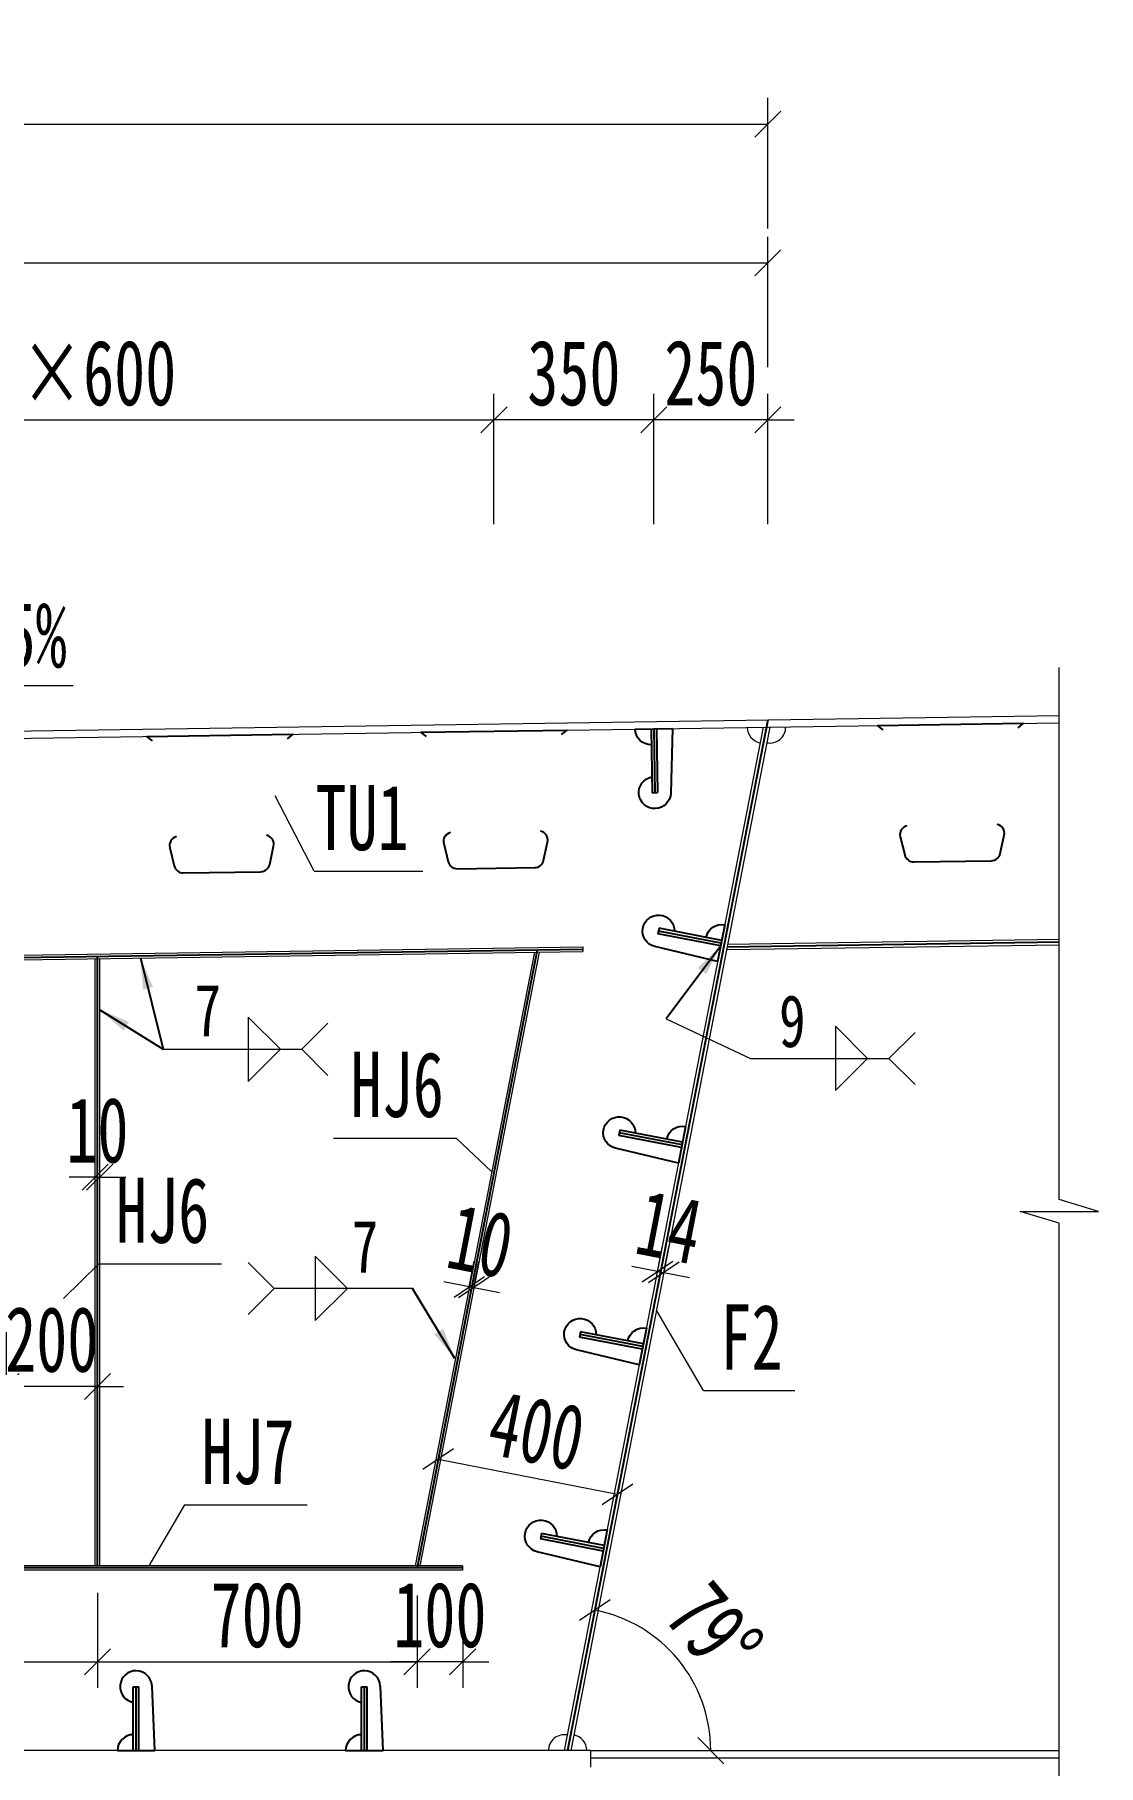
# Model space of a CAD drawing. Header units: millimetres. Extents: x -89049 to 410567, y -307459 to -100425.
# Drawn here: x 182519 to 184849, y -150712 to -146922 of the extents above; entities that cross this region are included whole.
import ezdxf
from ezdxf.enums import TextEntityAlignment as Align

# ---------------------------------------------------------------- set-up
doc = ezdxf.new("R2010")
doc.units = ezdxf.units.MM
doc.layers.get('Defpoints').update_dxf_attribs({"color": 8})
for name, color, linetype, lineweight in [('Dim', 4, 'Continuous', 15), ('文字', 7, 'Continuous', 15), ('细实线', 4, 'Continuous', 15), ('钢板粗线', 1, 'Continuous', 25), ('钢板细线', 6, 'Continuous', 15)]:
    doc.layers.add(name, color=color, linetype=linetype, lineweight=lineweight)
doc.layers.add('Text', color=4, linetype='Continuous')
doc.styles.add('111', font='', dxfattribs={"width": 0.7})
doc.styles.add('BM_Dim', font='', dxfattribs={"width": 0.85})
doc.styles.add('SMEDI', font='', dxfattribs={"width": 0.75})
doc.styles.get("Standard").update_dxf_attribs({"font": ''})
doc.styles.get('111').set_extended_font_data('仿宋_GB2312')
doc.styles.get('BM_Dim').set_extended_font_data('仿宋_GB2312')
doc.styles.get('SMEDI').set_extended_font_data('仿宋_GB2312')
doc.styles.get('Standard').set_extended_font_data('仿宋_GB2312')
doc.dimstyles.new('200', dxfattribs={"dimscale": 0, "dimtxt": 2.5, "dimasz": 1, "dimexe": 1, "dimexo": 1, "dimgap": 0.6, "dimtad": 1, "dimdec": 0, "dimdsep": 46, "dimtxsty": '111', "dimblk": 'OBLIQUE', "dimcen": 0, "dimclrd": 4, "dimclre": 4, "dimclrt": 4, "dimadec": 1, "dimazin": 2, "dimtfac": 1, "dimtdec": 0, "dimtix": 1, "dimtmove": 2, "dimatfit": 3, "dimfxl": 4, "dimfxlon": 1, "dimtolj": 1, "dimlwd": -1, "dimlwe": -1, "dimarcsym": 0})
doc.dimstyles.new('MSteel_1.0_1.0', dxfattribs={"dimtxt": 3, "dimasz": 1.2, "dimexe": 1, "dimexo": 1, "dimgap": 1, "dimtad": 3, "dimtoh": 1, "dimdec": 0, "dimzin": 0, "dimdsep": 46, "dimtxsty": 'Standard', "dimblk": 'ARCHTICK', "dimcen": 0.09, "dimclrd": 3, "dimclre": 3, "dimadec": 0, "dimazin": 0, "dimtfac": 1, "dimtdec": 4, "dimtofl": 0, "dimtmove": 0, "dimatfit": 3, "dimfxl": 1, "dimtolj": 1, "dimtzin": 0, "dimarcsym": 0})

# ---------------------------------------------------------------- blocks, each defined once
blk = doc.blocks.new('_Oblique')
at = {"color": 0, "linetype": 'ByBlock', "lineweight": -2}
blk.add_line((-0.5, -0.5), (0.5, 0.5), dxfattribs=at)
blk = doc.blocks.new('*D3770')
at = {"layer": 'Defpoints', "color": 0, "transparency": 16777216}
for p in [(184125.2, -147421.6), (172989.9, -148416.1), (184125.2, -148422.4)]:
    blk.add_point(p, dxfattribs=at)
at = {"layer": '细实线', "color": 4, "transparency": 16777216}
for p, q in [((172989.9, -147650.2), (172989.9, -147364.5)), ((184125.2, -147650.2), (184125.2, -147364.5)), ((172989.9, -147421.6), (184125.2, -147421.6))]:
    blk.add_line(p, q, dxfattribs=at)
at = {"layer": '细实线', "color": 4, "transparency": 16777216, "xscale": 57.14285714285715, "yscale": 57.14285714285715, "zscale": 57.14285714285715, "rotation": 180}
blk.add_blockref('_Oblique', (172989.9, -147421.6), dxfattribs=at)
at = {"layer": '细实线', "color": 4, "transparency": 16777216, "xscale": 57.14285714285715, "yscale": 57.14285714285715, "zscale": 57.14285714285715}
blk.add_blockref('_Oblique', (184125.2, -147421.6), dxfattribs=at)
at = {"layer": '细实线', "color": 4, "transparency": 16777216, "insert": (178557.5, -147319.4), "char_height": 142.86, "attachment_point": 5, "style": '111'}
blk.add_mtext('\\A1;11135', dxfattribs=at)
blk = doc.blocks.new('U型肋1')
at = {"layer": 'Defpoints'}
blk.add_line((-160, 0), (160, 0), dxfattribs=at)
at = {"layer": '钢板粗线', "color": 6}
for p, q in [((147.8, -9.7), (160, 0)), ((-147.8, -9.7), (-160, 0))]:
    blk.add_line(p, q, dxfattribs=at)
blk.add_lwpolyline([(-98.8, -220.5, 0.414266), (-113.8, -244.5), (-104.5, -284.5, 0.348876), (-85, -300), (85, -300, 0.348876), (104.5, -284.5), (113.8, -244.5, 0.414091), (98.8, -220.5, 0.414091)], format="xyb", dxfattribs=at)
blk = doc.blocks.new('12-140加劲 有过焊孔')
at = {"layer": 'Defpoints'}
blk.add_line((0, 0), (0, 140), dxfattribs=at)
at = {"layer": '钢板粗线', "color": 7}
for p, q in [((-6, 0), (-6, 140)), ((-6, 140), (6, 140)), ((6, 0), (6, 140)), ((41, 0), (35, 141.5)), ((-41, 0), (41, 0))]:
    blk.add_line(p, q, dxfattribs=at)
for centre, start, end in [((0, 140), 2.441, 260.1291), ((-6, 0), 90, 180)]:
    blk.add_arc(centre, 35, start, end, dxfattribs=at)
blk = doc.blocks.new('14-160加劲 有过焊孔')
at = {"layer": 'Defpoints'}
blk.add_line((38609.4, 31489.3), (38609.4, 31629.3), dxfattribs=at)
at = {"layer": '钢板粗线', "color": 7}
for p, q in [((38603.4, 31489.3), (38603.4, 31629.3)), ((38603.4, 31629.3), (38615.4, 31629.3)), ((38615.4, 31489.3), (38615.4, 31629.3)), ((38650.4, 31489.3), (38644.3, 31630.8)), ((38568.4, 31489.3), (38650.4, 31489.3))]:
    blk.add_line(p, q, dxfattribs=at)
for centre, start, end in [((38609.4, 31629.3), 2.441, 260.1291), ((38603.4, 31489.3), 90, 180)]:
    blk.add_arc(centre, 35, start, end, dxfattribs=at)
blk = doc.blocks.new('*D3785')
at = {"layer": 'Defpoints', "color": 0, "transparency": 16777216}
for p in [(183875.2, -147765.7), (184125.2, -148422.4), (183875.2, -148442.1)]:
    blk.add_point(p, dxfattribs=at)
at = {"layer": '细实线', "color": 4, "transparency": 16777216}
for p, q in [((183875.2, -147994.3), (183875.2, -147708.6)), ((184125.2, -147994.3), (184125.2, -147708.6)), ((183875.2, -147765.7), (183818, -147765.7)), ((184125.2, -147765.7), (183875.2, -147765.7)), ((184125.2, -147765.7), (184182.3, -147765.7))]:
    blk.add_line(p, q, dxfattribs=at)
at = {"layer": '细实线', "color": 4, "transparency": 16777216, "xscale": 57.14285714285715, "yscale": 57.14285714285715, "zscale": 57.14285714285715}
blk.add_blockref('_Oblique', (183875.2, -147765.7), dxfattribs=at)
at = {"layer": '细实线', "color": 4, "transparency": 16777216, "xscale": 57.14285714285715, "yscale": 57.14285714285715, "zscale": 57.14285714285715, "rotation": 180}
blk.add_blockref('_Oblique', (184125.2, -147765.7), dxfattribs=at)
at = {"layer": '细实线', "color": 4, "transparency": 16777216, "insert": (184000.2, -147663.5), "char_height": 142.86, "attachment_point": 5, "style": '111'}
blk.add_mtext('\\A1;250', dxfattribs=at)
blk = doc.blocks.new('*D3786')
at = {"layer": 'Defpoints', "color": 0, "transparency": 16777216}
for p in [(183525.2, -147765.7), (183525.2, -148447.4), (181725.3, -148474.4)]:
    blk.add_point(p, dxfattribs=at)
at = {"layer": '细实线', "color": 4, "transparency": 16777216}
for p, q in [((181725.3, -147994.3), (181725.3, -147708.6)), ((183525.2, -147994.3), (183525.2, -147708.6)), ((181725.3, -147765.7), (183525.2, -147765.7))]:
    blk.add_line(p, q, dxfattribs=at)
at = {"layer": '细实线', "color": 4, "transparency": 16777216, "xscale": 57.14285714285715, "yscale": 57.14285714285715, "zscale": 57.14285714285715, "rotation": 180}
blk.add_blockref('_Oblique', (181725.3, -147765.7), dxfattribs=at)
at = {"layer": '细实线', "color": 4, "transparency": 16777216, "xscale": 57.14285714285715, "yscale": 57.14285714285715, "zscale": 57.14285714285715}
blk.add_blockref('_Oblique', (183525.2, -147765.7), dxfattribs=at)
at = {"layer": '细实线', "color": 4, "transparency": 16777216, "insert": (182625.2, -147663.5), "char_height": 142.86, "attachment_point": 5, "style": '111'}
blk.add_mtext('\\A1;3×600', dxfattribs=at)
blk = doc.blocks.new('*D3787')
at = {"layer": 'Defpoints', "color": 0, "transparency": 16777216}
for p in [(183525.2, -147765.7), (183525.2, -148447.4), (183875.2, -148442.1)]:
    blk.add_point(p, dxfattribs=at)
at = {"layer": '细实线', "color": 4, "transparency": 16777216}
for p, q in [((183525.2, -147994.3), (183525.2, -147708.6)), ((183875.2, -147994.3), (183875.2, -147708.6)), ((183875.2, -147765.7), (183525.2, -147765.7))]:
    blk.add_line(p, q, dxfattribs=at)
at = {"layer": '细实线', "color": 4, "transparency": 16777216, "xscale": 57.14285714285715, "yscale": 57.14285714285715, "zscale": 57.14285714285715, "rotation": 180}
blk.add_blockref('_Oblique', (183525.2, -147765.7), dxfattribs=at)
at = {"layer": '细实线', "color": 4, "transparency": 16777216, "xscale": 57.14285714285715, "yscale": 57.14285714285715, "zscale": 57.14285714285715}
blk.add_blockref('_Oblique', (183875.2, -147765.7), dxfattribs=at)
at = {"layer": '细实线', "color": 4, "transparency": 16777216, "insert": (183700.2, -147663.5), "char_height": 142.86, "attachment_point": 5, "style": '111'}
blk.add_mtext('\\A1;350', dxfattribs=at)
blk = doc.blocks.new('*D3791')
at = {"layer": 'Defpoints', "color": 0, "transparency": 16777216}
for p in [(181156.6, -150279.9), (182656.6, -150276.9), (182656.6, -150485.4)]:
    blk.add_point(p, dxfattribs=at)
at = {"layer": '细实线', "color": 4, "transparency": 16777216}
for p, q in [((181156.6, -150337), (181156.6, -150542.5)), ((182656.6, -150334), (182656.6, -150542.5)), ((181156.6, -150485.4), (182656.6, -150485.4))]:
    blk.add_line(p, q, dxfattribs=at)
at = {"layer": '细实线', "color": 4, "transparency": 16777216, "xscale": 57.14285714285715, "yscale": 57.14285714285715, "zscale": 57.14285714285715, "rotation": 180}
blk.add_blockref('_Oblique', (181156.6, -150485.4), dxfattribs=at)
at = {"layer": '细实线', "color": 4, "transparency": 16777216, "xscale": 57.14285714285715, "yscale": 57.14285714285715, "zscale": 57.14285714285715}
blk.add_blockref('_Oblique', (182656.6, -150485.4), dxfattribs=at)
at = {"layer": '细实线', "color": 4, "transparency": 16777216, "insert": (181906.6, -150383.1), "char_height": 142.86, "attachment_point": 5, "style": '111'}
blk.add_mtext('\\A1;1500', dxfattribs=at)
blk = doc.blocks.new('*D3792')
at = {"layer": 'Defpoints', "color": 0, "transparency": 16777216}
for p in [(182656.6, -150276.9), (183356.6, -150282.9), (183356.6, -150485.4)]:
    blk.add_point(p, dxfattribs=at)
at = {"layer": '细实线', "color": 4, "transparency": 16777216}
for p, q in [((182656.6, -150334), (182656.6, -150542.5)), ((183356.6, -150340), (183356.6, -150542.5)), ((182656.6, -150485.4), (183356.6, -150485.4))]:
    blk.add_line(p, q, dxfattribs=at)
at = {"layer": '细实线', "color": 4, "transparency": 16777216, "xscale": 57.14285714285715, "yscale": 57.14285714285715, "zscale": 57.14285714285715, "rotation": 180}
blk.add_blockref('_Oblique', (182656.6, -150485.4), dxfattribs=at)
at = {"layer": '细实线', "color": 4, "transparency": 16777216, "xscale": 57.14285714285715, "yscale": 57.14285714285715, "zscale": 57.14285714285715}
blk.add_blockref('_Oblique', (183356.6, -150485.4), dxfattribs=at)
at = {"layer": '细实线', "color": 4, "transparency": 16777216, "insert": (183006.6, -150383.1), "char_height": 142.86, "attachment_point": 5, "style": '111'}
blk.add_mtext('\\A1;700', dxfattribs=at)
blk = doc.blocks.new('*D3795')
at = {"layer": 'Defpoints', "color": 0, "transparency": 16777216}
for p in [(183686.3, -150679.9), (183736.3, -150679.9), (183686.3, -151112.2)]:
    blk.add_point(p, dxfattribs=at)
at = {"layer": '细实线', "color": 4, "transparency": 16777216}
for p, q in [((183686.3, -150883.6), (183686.3, -151169.4)), ((183736.3, -150883.6), (183736.3, -151169.4)), ((183686.3, -151112.2), (183629.2, -151112.2)), ((183736.3, -151112.2), (183686.3, -151112.2)), ((183736.3, -151112.2), (183793.5, -151112.2))]:
    blk.add_line(p, q, dxfattribs=at)
at = {"layer": '细实线', "color": 4, "transparency": 16777216, "xscale": 57.14285714285715, "yscale": 57.14285714285715, "zscale": 57.14285714285715}
blk.add_blockref('_Oblique', (183686.3, -151112.2), dxfattribs=at)
at = {"layer": '细实线', "color": 4, "transparency": 16777216, "xscale": 57.14285714285715, "yscale": 57.14285714285715, "zscale": 57.14285714285715, "rotation": 180}
blk.add_blockref('_Oblique', (183736.3, -151112.2), dxfattribs=at)
at = {"layer": '细实线', "color": 4, "transparency": 16777216, "insert": (183816.8, -151010), "char_height": 142.86, "attachment_point": 5, "style": '111'}
blk.add_mtext('\\A1;50', dxfattribs=at)
blk = doc.blocks.new('*D3797')
at = {"layer": 'Defpoints', "color": 0, "transparency": 16777216}
for p in [(183897, -149633), (183877.5, -149659.9), (183891.2, -149662.6)]:
    blk.add_point(p, dxfattribs=at)
at = {"layer": '细实线', "color": 4, "transparency": 16777216}
for p, q in [((183883.2, -149630.3), (183894.1, -149574.2)), ((183897, -149633), (183907.9, -149576.9)), ((183883.2, -149630.3), (183827.1, -149619.4)), ((183883.2, -149630.3), (183897, -149633)), ((183897, -149633), (183953.1, -149643.9))]:
    blk.add_line(p, q, dxfattribs=at)
at = {"layer": '细实线', "color": 4, "transparency": 16777216, "xscale": 57.14285714285715, "yscale": 57.14285714285715, "zscale": 57.14285714285715}
for p, rotation in [((183883.2, -149630.3), 349.0000000000377), ((183897, -149633), 169.0000000000377)]:
    blk.add_blockref('_Oblique', p, dxfattribs=dict(at, rotation=rotation))
at = {"layer": '细实线', "color": 4, "transparency": 16777216, "insert": (183909.3, -149532.8), "char_height": 142.86, "attachment_point": 5, "rotation": 349, "style": '111'}
blk.add_mtext('\\A1;14', dxfattribs=at)
blk = doc.blocks.new('*D3798')
at = {"layer": 'Defpoints', "color": 0, "transparency": 16777216}
for p in [(183356.6, -150282.7), (183456.7, -150282.9), (183356.6, -150485.4)]:
    blk.add_point(p, dxfattribs=at)
at = {"layer": '细实线', "color": 4, "transparency": 16777216}
for p, q in [((183356.6, -150339.9), (183356.6, -150542.5)), ((183456.7, -150340), (183456.7, -150542.5)), ((183356.6, -150485.4), (183299.5, -150485.4)), ((183456.7, -150485.4), (183356.6, -150485.4)), ((183456.7, -150485.4), (183513.9, -150485.4))]:
    blk.add_line(p, q, dxfattribs=at)
at = {"layer": '细实线', "color": 4, "transparency": 16777216, "xscale": 57.14285714285715, "yscale": 57.14285714285715, "zscale": 57.14285714285715}
blk.add_blockref('_Oblique', (183356.6, -150485.4), dxfattribs=at)
at = {"layer": '细实线', "color": 4, "transparency": 16777216, "xscale": 57.14285714285715, "yscale": 57.14285714285715, "zscale": 57.14285714285715, "rotation": 180}
blk.add_blockref('_Oblique', (183456.7, -150485.4), dxfattribs=at)
at = {"layer": '细实线', "color": 4, "transparency": 16777216, "insert": (183406.7, -150383.1), "char_height": 142.86, "attachment_point": 5, "style": '111'}
blk.add_mtext('\\A1;100', dxfattribs=at)
blk = doc.blocks.new('*D3799')
at = {"layer": 'Defpoints', "color": 0, "transparency": 16777216}
for p in [(182661.6, -149424.1), (182651.6, -149478.8), (182661.6, -149478.8)]:
    blk.add_point(p, dxfattribs=at)
at = {"layer": '细实线', "color": 4, "transparency": 16777216}
for p, q in [((182651.6, -149424.1), (182651.6, -149366.9)), ((182661.6, -149424.1), (182661.6, -149366.9)), ((182651.6, -149424.1), (182594.5, -149424.1)), ((182651.6, -149424.1), (182661.6, -149424.1)), ((182661.6, -149424.1), (182718.8, -149424.1))]:
    blk.add_line(p, q, dxfattribs=at)
at = {"layer": '细实线', "color": 4, "transparency": 16777216, "xscale": 57.14285714285715, "yscale": 57.14285714285715, "zscale": 57.14285714285715}
blk.add_blockref('_Oblique', (182651.6, -149424.1), dxfattribs=at)
at = {"layer": '细实线', "color": 4, "transparency": 16777216, "xscale": 57.14285714285715, "yscale": 57.14285714285715, "zscale": 57.14285714285715, "rotation": 180}
blk.add_blockref('_Oblique', (182661.6, -149424.1), dxfattribs=at)
at = {"layer": '细实线', "color": 4, "transparency": 16777216, "insert": (182656.6, -149321.8), "char_height": 142.86, "attachment_point": 5, "style": '111'}
blk.add_mtext('\\A1;10', dxfattribs=at)
blk = doc.blocks.new('*D3800')
at = {"layer": 'Defpoints', "color": 0, "transparency": 16777216}
for p in [(183481.1, -149665.9), (183465.9, -149691.4), (183475.7, -149693.3)]:
    blk.add_point(p, dxfattribs=at)
at = {"layer": '细实线', "color": 4, "transparency": 16777216}
for p, q in [((183471.2, -149664), (183482.1, -149607.9)), ((183481.1, -149665.9), (183492, -149609.8)), ((183471.2, -149664), (183415.1, -149653.1)), ((183471.2, -149664), (183481.1, -149665.9)), ((183481.1, -149665.9), (183537.1, -149676.8))]:
    blk.add_line(p, q, dxfattribs=at)
at = {"layer": '细实线', "color": 4, "transparency": 16777216, "xscale": 57.14285714285715, "yscale": 57.14285714285715, "zscale": 57.14285714285715}
for p, rotation in [((183471.2, -149664), 349.0000000000052), ((183481.1, -149665.9), 169.0000000000052)]:
    blk.add_blockref('_Oblique', p, dxfattribs=dict(at, rotation=rotation))
at = {"layer": '细实线', "color": 4, "transparency": 16777216, "insert": (183495.7, -149564.6), "char_height": 142.86, "attachment_point": 5, "rotation": 349, "style": '111'}
blk.add_mtext('\\A1;10', dxfattribs=at)
blk = doc.blocks.new('*D3802')
at = {"layer": 'Defpoints', "color": 0, "transparency": 16777216}
for p in [(182456.6, -149706.4), (182656.6, -149764.7), (182456.6, -149882.2)]:
    blk.add_point(p, dxfattribs=at)
at = {"layer": '细实线', "color": 4, "transparency": 16777216}
for p, q in [((182456.6, -149763.5), (182456.6, -149939.4)), ((182656.6, -149821.9), (182656.6, -149939.4)), ((182456.6, -149882.2), (182399.5, -149882.2)), ((182656.6, -149882.2), (182456.6, -149882.2)), ((182656.6, -149882.2), (182713.8, -149882.2))]:
    blk.add_line(p, q, dxfattribs=at)
at = {"layer": '细实线', "color": 4, "transparency": 16777216, "xscale": 57.14285714285715, "yscale": 57.14285714285715, "zscale": 57.14285714285715}
blk.add_blockref('_Oblique', (182456.6, -149882.2), dxfattribs=at)
at = {"layer": '细实线', "color": 4, "transparency": 16777216, "xscale": 57.14285714285715, "yscale": 57.14285714285715, "zscale": 57.14285714285715, "rotation": 180}
blk.add_blockref('_Oblique', (182656.6, -149882.2), dxfattribs=at)
at = {"layer": '细实线', "color": 4, "transparency": 16777216, "insert": (182556.6, -149780), "char_height": 142.86, "attachment_point": 5, "style": '111'}
blk.add_mtext('\\A1;200', dxfattribs=at)
blk = doc.blocks.new('角焊缝2')
at = {"layer": 'Dim'}
blk.add_line((-3138.009, 370.223), (-3132.704, 370.223), dxfattribs=at)
blk.add_lwpolyline([(-3134.754, 371.455), (-3134.754, 368.992), (-3133.523, 370.223)], close=True, dxfattribs=at)
blk.add_lwpolyline([(-3131.704, 369.223), (-3132.704, 370.223), (-3131.704, 371.223)], dxfattribs=at)
blk = doc.blocks.new('_ArchTick')
at = {"color": 0, "linetype": 'ByBlock', "const_width": 0.15}
blk.add_lwpolyline([(-0.5, -0.5), (0.5, 0.5)], dxfattribs=at)
blk = doc.blocks.new('角焊缝1')
at = {"layer": 'Dim'}
blk.add_line((-3101.175, 370.223), (-3106.48, 370.223), dxfattribs=at)
blk.add_lwpolyline([(-3104.907, 371.455), (-3104.907, 368.992), (-3103.675, 370.223)], close=True, dxfattribs=at)
blk.add_lwpolyline([(-3107.48, 369.223), (-3106.48, 370.223), (-3107.48, 371.223)], dxfattribs=at)
blk = doc.blocks.new('*D3804')
at = {"layer": 'Defpoints', "color": 0, "transparency": 16777216}
for p in [(183428.6, -149909.4), (183821.3, -149985.7), (183795.6, -150118.1)]:
    blk.add_point(p, dxfattribs=at)
at = {"layer": '细实线', "color": 4, "transparency": 16777216}
for p, q in [((183417.7, -149965.5), (183392, -150097.8)), ((183402.9, -150041.7), (183795.6, -150118.1)), ((183810.4, -150041.8), (183784.6, -150174.2))]:
    blk.add_line(p, q, dxfattribs=at)
at = {"layer": '细实线', "color": 4, "transparency": 16777216, "xscale": 57.14285714285715, "yscale": 57.14285714285715, "zscale": 57.14285714285715}
for p, rotation in [((183402.9, -150041.7), 169.000000000007), ((183795.6, -150118.1), 349.000000000007)]:
    blk.add_blockref('_Oblique', p, dxfattribs=dict(at, rotation=rotation))
at = {"layer": '细实线', "color": 4, "transparency": 16777216, "insert": (183618.7, -149979.5), "char_height": 142.86, "attachment_point": 5, "rotation": 349, "style": '111'}
blk.add_mtext('\\A1;400', dxfattribs=at)
blk = doc.blocks.new('*D3805')
at = {"layer": 'Defpoints', "color": 0, "transparency": 16777216}
for p in [(183241.3, -150679.9), (183686.3, -150679.9), (183241.3, -151112.2)]:
    blk.add_point(p, dxfattribs=at)
at = {"layer": '细实线', "color": 4, "transparency": 16777216}
for p, q in [((183241.3, -150883.6), (183241.3, -151169.4)), ((183686.3, -150883.6), (183686.3, -151169.4)), ((183686.3, -151112.2), (183241.3, -151112.2))]:
    blk.add_line(p, q, dxfattribs=at)
at = {"layer": '细实线', "color": 4, "transparency": 16777216, "xscale": 57.14285714285715, "yscale": 57.14285714285715, "zscale": 57.14285714285715, "rotation": 180}
blk.add_blockref('_Oblique', (183241.3, -151112.2), dxfattribs=at)
at = {"layer": '细实线', "color": 4, "transparency": 16777216, "xscale": 57.14285714285715, "yscale": 57.14285714285715, "zscale": 57.14285714285715}
blk.add_blockref('_Oblique', (183686.3, -151112.2), dxfattribs=at)
at = {"layer": '细实线', "color": 4, "transparency": 16777216, "insert": (183463.8, -151011.5), "char_height": 142.86, "attachment_point": 5, "style": '111'}
blk.add_mtext('\\A1;445', dxfattribs=at)
blk = doc.blocks.new('*D3806')
at = {"layer": 'Defpoints', "color": 0, "transparency": 16777216}
for p in [(180741.3, -150679.9), (183241.3, -150679.9), (180741.3, -151112.2)]:
    blk.add_point(p, dxfattribs=at)
at = {"layer": '细实线', "color": 4, "transparency": 16777216}
for p, q in [((180741.3, -150883.6), (180741.3, -151169.4)), ((183241.3, -150883.6), (183241.3, -151169.4)), ((183241.3, -151112.2), (180741.3, -151112.2))]:
    blk.add_line(p, q, dxfattribs=at)
at = {"layer": '细实线', "color": 4, "transparency": 16777216, "xscale": 57.14285714285715, "yscale": 57.14285714285715, "zscale": 57.14285714285715, "rotation": 180}
blk.add_blockref('_Oblique', (180741.3, -151112.2), dxfattribs=at)
at = {"layer": '细实线', "color": 4, "transparency": 16777216, "xscale": 57.14285714285715, "yscale": 57.14285714285715, "zscale": 57.14285714285715}
blk.add_blockref('_Oblique', (183241.3, -151112.2), dxfattribs=at)
at = {"layer": '细实线', "color": 4, "transparency": 16777216, "insert": (181991.3, -151010), "char_height": 142.86, "attachment_point": 5, "style": '111'}
blk.add_mtext('\\A1;5×500', dxfattribs=at)
blk = doc.blocks.new('*D3822')
at = {"layer": 'Defpoints', "color": 0, "transparency": 16777216}
for p in [(184125.2, -148422.4), (183967.4, -150540.8), (183686.3, -150679.9), (183736.3, -150679.9), (184763.2, -150679.9)]:
    blk.add_point(p, dxfattribs=at)
at = {"layer": '细实线', "color": 4, "transparency": 16777216}
blk.add_arc((183686.3, -150679.9), 313.6, 0, 79, dxfattribs=at)
at = {"layer": '细实线', "color": 4, "transparency": 16777216, "xscale": 57.14285714285715, "yscale": 57.14285714285715, "zscale": 57.14285714285715}
for p, rotation in [((183746.2, -150372.1), 168.9999999999886), ((183999.9, -150679.9), 270)]:
    blk.add_blockref('_Oblique', p, dxfattribs=dict(at, rotation=rotation))
at = {"layer": '细实线', "color": 4, "transparency": 16777216, "insert": (184007.2, -150415.4), "char_height": 142.86, "attachment_point": 5, "rotation": 309.5, "style": '111'}
blk.add_mtext('\\A1;79%%d', dxfattribs=at)
blk = doc.blocks.new('*D3828')
at = {"layer": 'Defpoints', "color": 0, "transparency": 16777216}
for p in [(184125.2, -147118), (184125.2, -148118.7), (170860.2, -148405)]:
    blk.add_point(p, dxfattribs=at)
at = {"layer": '细实线', "color": 4, "transparency": 16777216}
for p, q in [((170860.2, -147346.6), (170860.2, -147060.8)), ((184125.2, -147346.6), (184125.2, -147060.8)), ((170860.2, -147118), (184125.2, -147118))]:
    blk.add_line(p, q, dxfattribs=at)
at = {"layer": '细实线', "color": 4, "transparency": 16777216, "xscale": 57.14285714285715, "yscale": 57.14285714285715, "zscale": 57.14285714285715, "rotation": 180}
blk.add_blockref('_Oblique', (170860.2, -147118), dxfattribs=at)
at = {"layer": '细实线', "color": 4, "transparency": 16777216, "xscale": 57.14285714285715, "yscale": 57.14285714285715, "zscale": 57.14285714285715}
blk.add_blockref('_Oblique', (184125.2, -147118), dxfattribs=at)
at = {"layer": '细实线', "color": 4, "transparency": 16777216, "insert": (177492.7, -147015.7), "char_height": 142.86, "attachment_point": 5, "style": '111'}
blk.add_mtext('\\A1;13265', dxfattribs=at)

msp = doc.modelspace()

# ---------------------------------------------------------------- linework, layer by layer
at = {"layer": 'Defpoints'}
for p, q in [((184125.2, -148422.4), (183686.3, -150679.9)), ((184035.6, -148919.8), (184763.2, -148908.9))]:
    msp.add_line(p, q, dxfattribs=at)
at = {"layer": 'Defpoints', "color": 8}
for p, q in [((180382.7, -148974.6), (183720.1, -148924.5)), ((182656.6, -150274.9), (182656.6, -148940.5)), ((183619.8, -148926), (183356.6, -150279.9)), ((183456.6, -150279.9), (180382.7, -150279.9))]:
    msp.add_line(p, q, dxfattribs=at)
at = {"layer": 'Dim', "color": 8}
msp.add_line((183902.3, -149077.1), (184087.1, -149164.1), dxfattribs=at)
at = {"layer": '细实线'}
for p, q in [((182148.6, -148347), (182603.4, -148347)), ((183131.4, -148753.8), (183046, -148589.2)), ((183131.4, -148753.8), (183369.3, -148753.8)), ((183173.7, -149338.3), (183442.5, -149338.3)), ((183442.5, -149338.3), (183520.2, -149412.3)), ((182660, -149613.7), (182582.3, -149689.5)), ((182660, -149613.7), (182928.7, -149613.7)), ((183984.3, -149891.3), (183881.7, -149716.4)), ((183984.3, -149891.3), (184183.9, -149891.3)), ((182847.2, -150141.9), (182769.5, -150274.9)), ((182847.2, -150141.9), (183116, -150141.9))]:
    msp.add_line(p, q, dxfattribs=at)
at = {"layer": '细实线', "color": 4}
msp.add_lwpolyline([(184763.2, -150817.5), (184763.2, -149524.8), (184677.5, -149499.1), (184849, -149499.1), (184763.2, -149473.3), (184763.2, -149439.1), (184763.2, -148307.8)], dxfattribs=at)
at = {"layer": '钢板细线'}
for p, q in [((184114.9, -148438.5), (183679.2, -150679.9)), ((184129.2, -148438.3), (183693.5, -150679.9)), ((184034.4, -148925.8), (184763.2, -148914.9)), ((184036.8, -148913.8), (184763.2, -148902.9)), ((180382.6, -148969.6), (183720, -148919.5)), ((180382.7, -148979.6), (183720.1, -148929.5)), ((182651.6, -150274.9), (182651.6, -148945.5)), ((182661.6, -150274.9), (182661.6, -148945.4)), ((183613.7, -148931.1), (183352.5, -150274.9)), ((183623.9, -148931), (183362.7, -150274.9)), ((183720, -148919.5), (183720.1, -148929.5)), ((183456.6, -150274.9), (180382.7, -150274.9)), ((183456.6, -150274.9), (183456.6, -150284.9)), ((183456.6, -150284.9), (180382.7, -150284.9)), ((183736.3, -150679.9), (175025.4, -150679.9)), ((183736.3, -150679.9), (183736.3, -150715.9)), ((183736.3, -150679.9), (184763.2, -150679.9)), ((183736.3, -150695.9), (184763.2, -150695.9))]:
    msp.add_line(p, q, dxfattribs=at)
at = {"layer": '钢板细线', "elevation": 0}
for points in [[(170860.2, -148394.8), (177927, -148465.5), (180062.7, -148483.3), (184763.2, -148412.8)], [(170860.2, -148410.8), (177927, -148481.5), (180062.7, -148499.3), (184763.2, -148428.8)]]:
    msp.add_lwpolyline(points, dxfattribs=at)
at = {"layer": '钢板细线'}
for centre, start, end in [((184114.9, -148438.5), 180.8623, 259), ((184129.2, -148438.3), 259, 0.8594), ((183679.2, -150679.9), 79, 180), ((183693.5, -150679.9), 0, 79)]:
    msp.add_arc(centre, 35, start, end, dxfattribs=at)

# ---------------------------------------------------------------- block references
at = {"layer": '细实线', "color": 8, "xscale": 57.1428571428572, "yscale": 57.1428571428572, "zscale": 57.1428571428572, "rotation": 359.9999999999999}
for name, p in [('角焊缝2', (362115.8, -170299.6)), ('角焊缝2', (363401.9, -170319.7)), ('角焊缝1', (360557, -170823.3))]:
    msp.add_blockref(name, p, dxfattribs=at)
at = {"layer": '钢板细线'}
for name, p, rotation in [('U型肋1', (182925.2, -148456.4), 0.8593722436390038), ('U型肋1', (183525.2, -148447.4), 0.8593722436390038), ('U型肋1', (184525.1, -148432.4), 0.8593722436390038), ('12-140加劲 有过焊孔', (182741.3, -150679.9), 359.9999999999935), ('12-140加劲 有过焊孔', (183241.3, -150679.9), 359.9999999999935)]:
    msp.add_blockref(name, p, dxfattribs=dict(at, rotation=rotation))
at = {"layer": '钢板细线', "xscale": -1}
for name, p, rotation in [('12-140加劲 有过焊孔', (183875.2, -148442.1), 180.8593722436303), ('14-160加劲 有过焊孔', (222300.7, -117020.1), 78.99999999987999), ('14-160加劲 有过焊孔', (222214.8, -117461.8), 78.99999999987999), ('14-160加劲 有过焊孔', (222129, -117903.5), 78.99999999987999), ('14-160加劲 有过焊孔', (222043.1, -118345.3), 78.99999999987999)]:
    msp.add_blockref(name, p, dxfattribs=dict(at, rotation=rotation))

# ---------------------------------------------------------------- texts
at = {"layer": 'Text', "style": 'SMEDI', "width": 0.75}
for s, p in [('7', (182869.2, -149058.5)), ('9', (184149.4, -149082)), ('7', (183213.4, -149575.7))]:
    msp.add_text(s, height=114.3, dxfattribs=at).set_placement(p, align=Align.MIDDLE_LEFT)
at = {"layer": '文字', "style": 'BM_Dim', "width": 0.7}
for s, p in [('1.5%', (182453.4, -148350.5)), ('TU1', (183236.3, -148750.7)), ('HJ6', (183313.2, -149335.2)), ('HJ6', (182799.5, -149610.7)), ('F2', (184089.2, -149888.3)), ('HJ7', (182986.7, -150138.9))]:
    msp.add_text(s, height=142.86, dxfattribs=at).set_placement(p, align=Align.BOTTOM_CENTER)

# ---------------------------------------------------------------- dimensions: what is measured, and where the dimension line sits
at = {"layer": '细实线'}
for base, p1, p2, override, picture, middle in [((184125.2, -147118), (170860.2, -148405), (184125.2, -148118.7), {"dimscale": 57.142857, "dimtxsty": '111', "dimblk": 'Oblique'}, '*D3828', (177492.7, -147015.7)), ((184125.2, -147421.6), (172989.9, -148416.1), (184125.2, -148422.4), {"dimscale": 57.142857, "dimtxsty": '111', "dimblk": 'Oblique'}, '*D3770', (178557.5, -147319.4)), ((183525.2, -147765.7), (183875.2, -148442.1), (183525.2, -148447.4), {"dimscale": 57.142857, "dimblk": 'Oblique'}, '*D3787', (183700.2, -147663.5)), ((183875.2, -147765.7), (184125.2, -148422.4), (183875.2, -148442.1), {"dimscale": 57.142857, "dimblk": 'Oblique'}, '*D3785', (184000.2, -147663.5)), ((182661.6, -149424.1), (182651.6, -149478.8), (182661.6, -149478.8), {"dimscale": 57.142857, "dimblk": 'Oblique'}, '*D3799', (182656.6, -149321.8)), ((182656.6, -150485.4), (181156.6, -150279.9), (182656.6, -150276.9), {"dimscale": 57.142857, "dimblk": 'Oblique'}, '*D3791', (181906.6, -150383.1)), ((183356.6, -150485.4), (182656.6, -150276.9), (183356.6, -150282.9), {"dimscale": 57.142857, "dimblk": 'Oblique'}, '*D3792', (183006.6, -150383.1)), ((183356.6, -150485.4), (183456.7, -150282.9), (183356.6, -150282.7), {"dimscale": 57.142857, "dimblk": 'Oblique'}, '*D3798', (183406.7, -150383.1)), ((183241.3, -151112.2), (183686.3, -150679.9), (183241.3, -150679.9), {"dimscale": 57.142857, "dimblk": 'Oblique'}, '*D3805', (183463.8, -151011.5))]:
    dim = msp.add_linear_dim(base=base, p1=p1, p2=p2, dimstyle='200', override=override, dxfattribs=at)
    dim.commit()
    dim.dimension.update_dxf_attribs({"geometry": picture, "text_midpoint": middle})
for base, p1, p2, text, picture, middle in [((183525.2, -147765.7), (181725.3, -148474.4), (183525.2, -148447.4), '3×600', '*D3786', (182625.2, -147663.5)), ((180741.3, -151112.2), (183241.3, -150679.9), (180741.3, -150679.9), '5×500', '*D3806', (181991.3, -151010))]:
    dim = msp.add_linear_dim(base=base, p1=p1, p2=p2, text=text, dimstyle='200', override={"dimscale": 57.142857, "dimtxsty": '111', "dimblk": 'Oblique'}, dxfattribs=at)
    dim.commit()
    dim.dimension.update_dxf_attribs({"geometry": picture, "text_midpoint": middle})
dim = msp.add_angular_dim_2l(base=(183967.4, -150540.8), line1=((184125.2, -148422.4), (183686.3, -150679.9)), line2=((183736.3, -150679.9), (184763.2, -150679.9)), dimstyle='200', override={"dimscale": 57.142857, "dimblk": 'Oblique'}, dxfattribs=at)
dim.commit()
dim.dimension.update_dxf_attribs({"geometry": '*D3822', "text_midpoint": (184007.2, -150415.4)})
for p1, p2, distance, picture, middle in [((183877.5, -149659.9), (183891.2, -149662.6), 30.2, '*D3797', (183909.3, -149532.8)), ((183465.9, -149691.4), (183475.7, -149693.3), 27.9, '*D3800', (183495.7, -149564.6)), ((183428.6, -149909.4), (183821.3, -149985.7), -134.8, '*D3804', (183618.7, -149979.5))]:
    dim = msp.add_aligned_dim(p1=p1, p2=p2, distance=distance, dimstyle='200', override={"dimscale": 57.142857, "dimblk": 'Oblique'}, dxfattribs=at)
    dim.commit()
    dim.dimension.update_dxf_attribs({"geometry": picture, "text_midpoint": middle})
dim = msp.add_linear_dim(base=(182456.6, -149882.2), p1=(182656.6, -149764.7), p2=(182456.6, -149706.4), angle=180, dimstyle='200', override={"dimscale": 57.142857, "dimblk": 'Oblique'}, dxfattribs=at)
dim.commit()
dim.dimension.update_dxf_attribs({"geometry": '*D3802', "text_midpoint": (182556.6, -149780)})
dim = msp.add_linear_dim(base=(183686.3, -151112.2), p1=(183736.3, -150679.9), p2=(183686.3, -150679.9), dimstyle='200', override={"dimscale": 57.142857, "dimblk": 'Oblique'}, dxfattribs=at)
dim.commit()
dim.dimension.update_dxf_attribs({"geometry": '*D3795', "text_midpoint": (183816.8, -151010), "dimtype": 160})

# ---------------------------------------------------------------- leaders
at = {"layer": 'Dim'}
for points in [[(182750.8, -148944), (182801, -149144)], [(184021.8, -148917.5), (183902.3, -149077.1)], [(182661.6, -149057.4), (182801, -149144)], [(183439.7, -149820.9), (183347, -149667.7)]]:
    msp.add_leader(points, dimstyle='MSteel_1.0_1.0', override={"dimscale": 57.142857, "dimclrd": 256}, dxfattribs=at)

doc.saveas('drawing.dxf')
